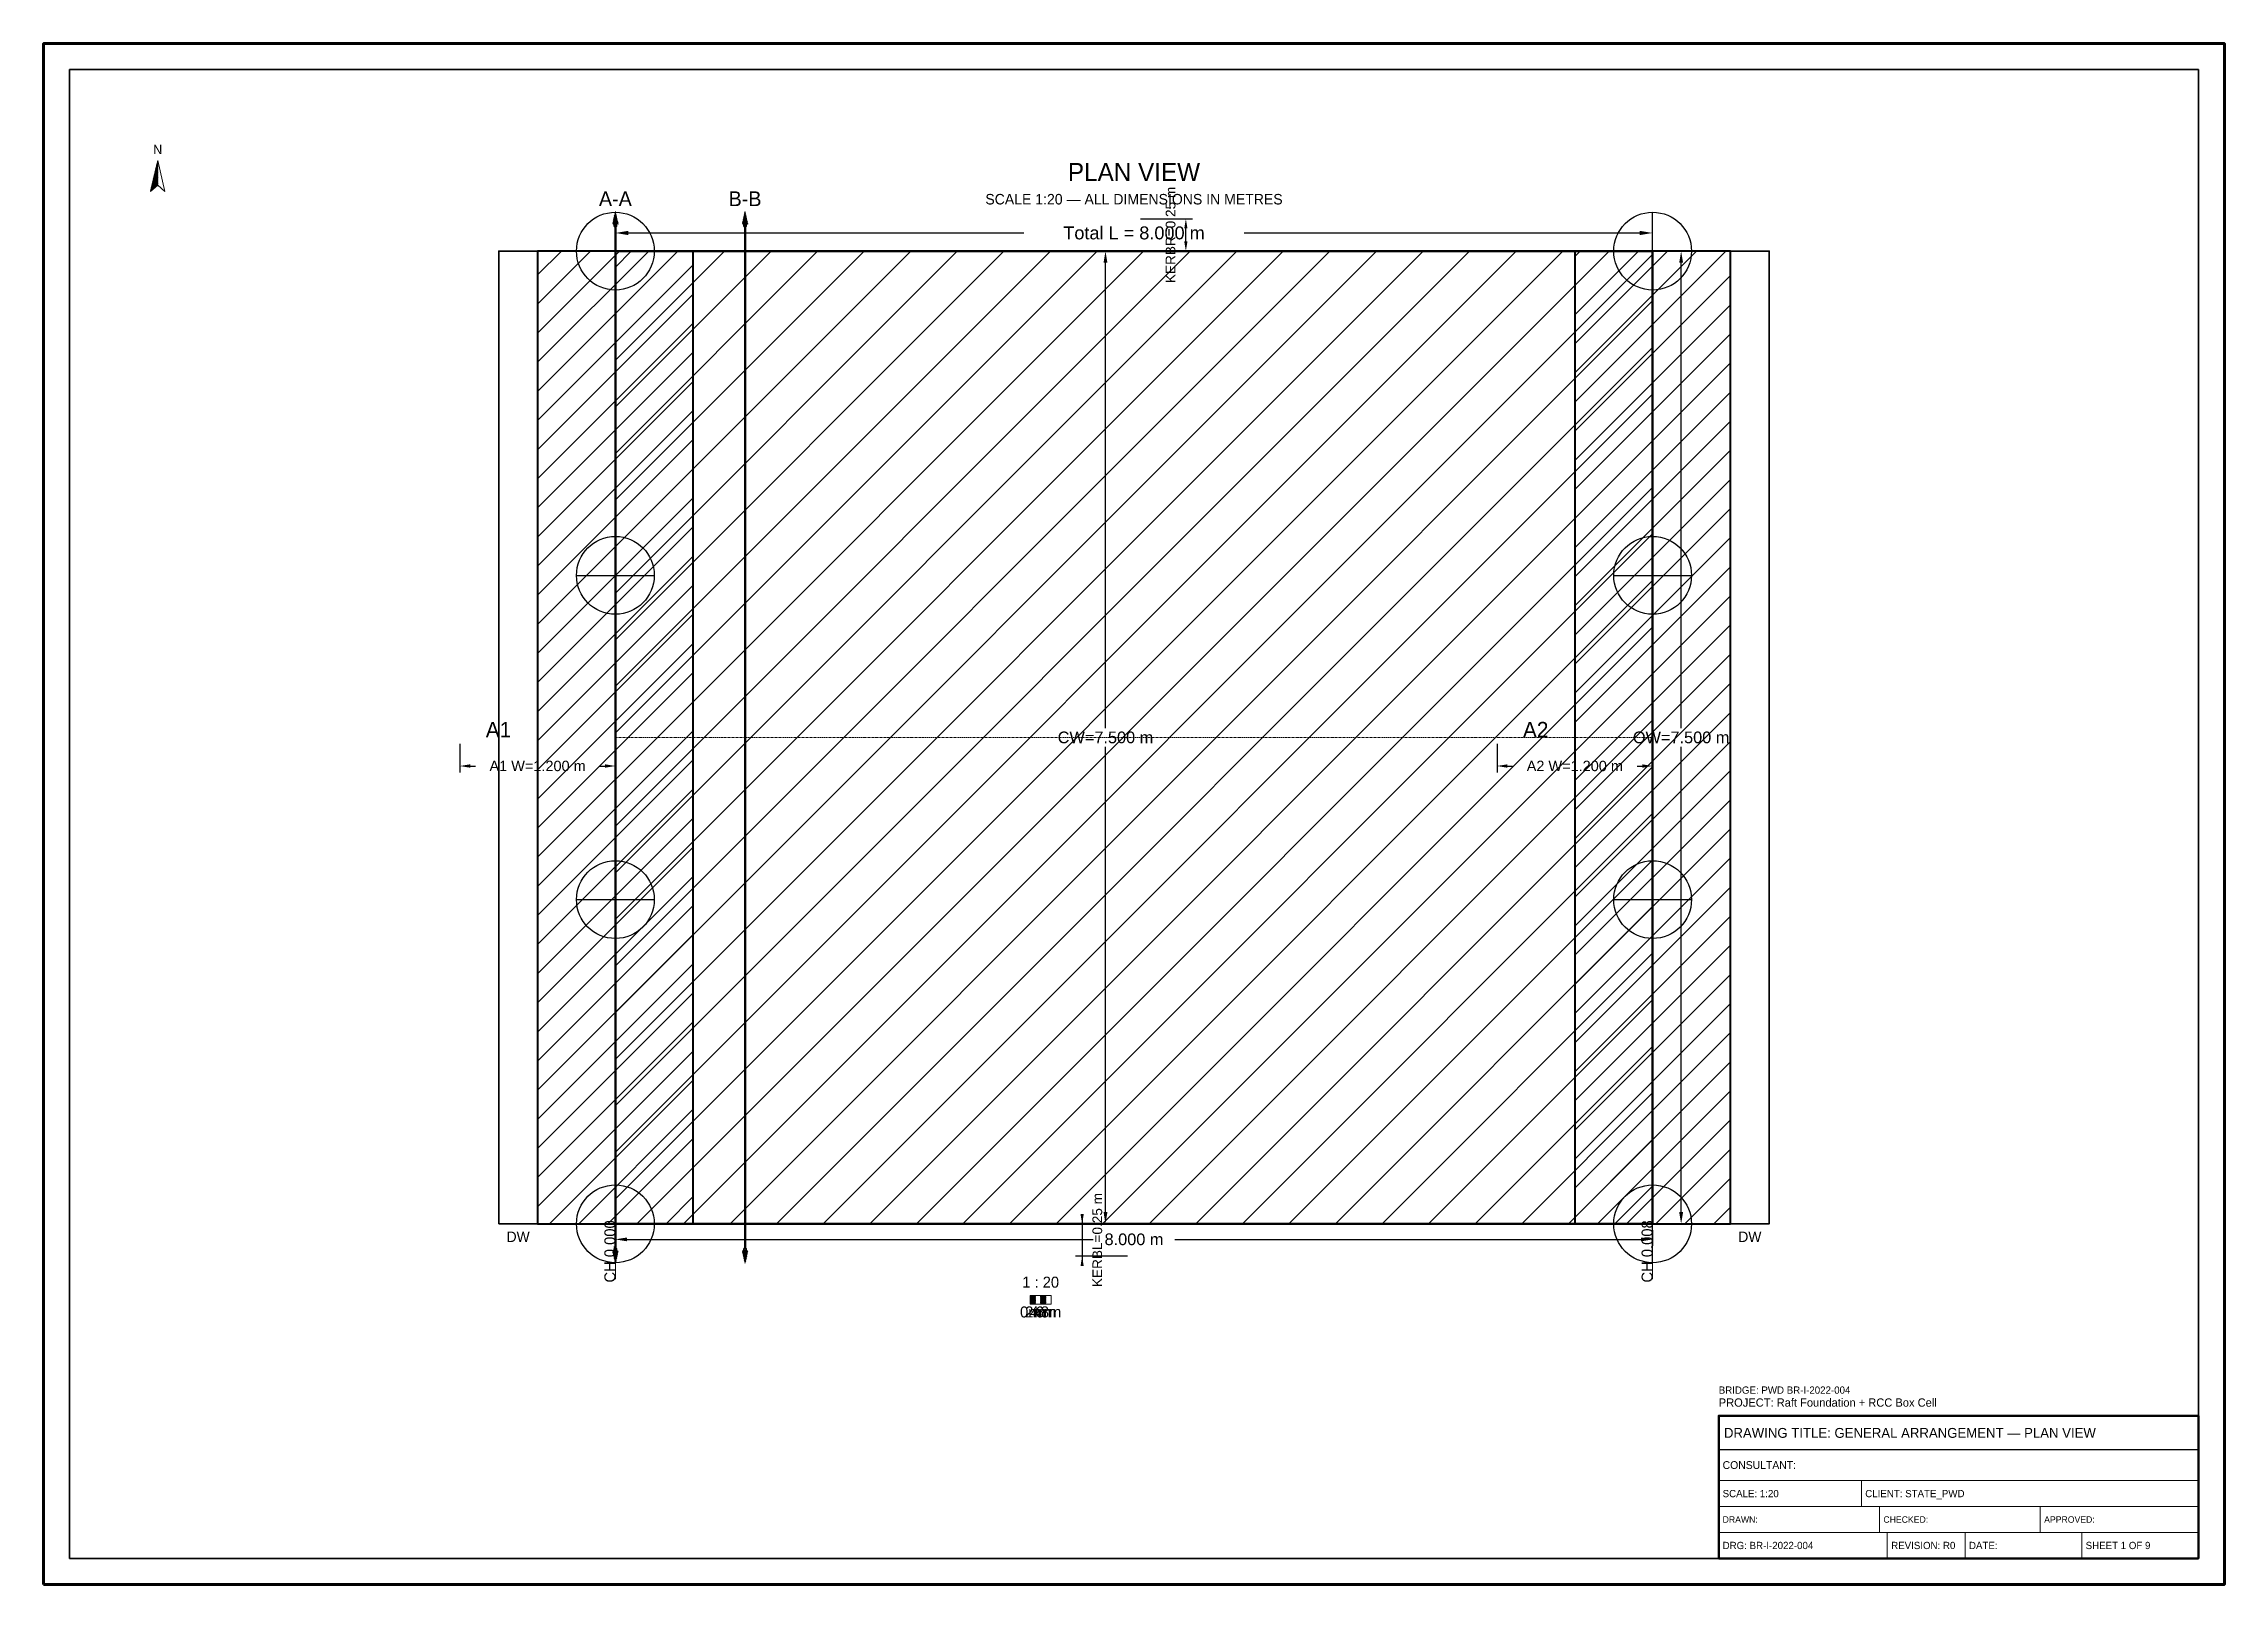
# Model space of a CAD drawing. Header units: metres. Extents: x 0 to 841, y 0 to 594.
import ezdxf
from ezdxf.enums import TextEntityAlignment as Align

# ---------------------------------------------------------------- set-up
doc = ezdxf.new("R2010")
doc.units = ezdxf.units.M
doc.linetypes.add('CENTER', pattern=[1.5, 0.75, -0.25, 0.25, -0.25])
doc.linetypes.add('DASHED', pattern=[0.5, 0.375, -0.125])
for name, color, linetype, lineweight in [('BORDER-INNER', 7, 'Continuous', 35), ('BORDER-OUTER', 7, 'Continuous', 70), ('CIVIL-CHAINAGE', 7, 'Continuous', 18), ('DIM-CHAINAGE', 3, 'Continuous', 18), ('DIM-LINEAR', 3, 'Continuous', 18), ('STRUC-CENTRE', 6, 'CENTER', 18), ('STRUC-HATCHING', 8, 'Continuous', 18), ('STRUC-OUTLINE', 1, 'Continuous', 50), ('STRUC-SECTION', 2, 'Continuous', 35), ('SUB-ABUT', 3, 'Continuous', 35), ('SUB-BEARING', 5, 'Continuous', 25), ('SUB-DIRT-WALL', 3, 'Continuous', 35), ('SUPER-DECK', 2, 'Continuous', 50), ('SYM-NORTHARROW', 7, 'Continuous', 18), ('SYM-SCALE', 7, 'Continuous', 13), ('TEXT-GENERAL', 7, 'Continuous', 18), ('TEXT-HEADER', 7, 'Continuous', 25), ('TEXT-SPEC', 7, 'Continuous', 13), ('TEXT-TITLE', 7, 'Continuous', 25), ('TITLEBLK-BOX', 7, 'Continuous', 50), ('TITLEBLK-TEXT', 7, 'Continuous', 18)]:
    doc.layers.add(name, color=color, linetype=linetype, lineweight=lineweight)
doc.styles.add('BRIDGE_STD', font='Arial.ttf')
doc.dimstyles.new('pmb100', dxfattribs={"dimtxt": 2.5, "dimasz": 0.9375, "dimexe": 2.5, "dimexo": 2.5, "dimtad": 0, "dimtih": 1, "dimdec": 0, "dimtxsty": 'BRIDGE_STD', "dimcen": 2.5, "dimazin": 3, "dimtfac": 1, "dimtmove": 0, "dimatfit": 3})

msp = doc.modelspace()

# ---------------------------------------------------------------- hatches: boundary and pattern name
at = {"layer": 'STRUC-HATCHING'}
h = msp.add_hatch(dxfattribs=at)
h.set_pattern_fill('ANSI31', scale=4)
h.paths.add_polyline_path([(220.5, 139), (620.5, 139), (620.5, 514), (220.5, 514)])
at = {"layer": 'STRUC-SECTION'}
h = msp.add_hatch(dxfattribs=at)
h.set_pattern_fill('SOLID')
h.paths.add_polyline_path([(219.45, 524.45), (221.55, 524.45), (220.5, 529.25)])
h = msp.add_hatch(dxfattribs=at)
h.set_pattern_fill('SOLID')
h.paths.add_polyline_path([(269.45, 524.45), (271.55, 524.45), (270.5, 529.25)])
h = msp.add_hatch(dxfattribs=at)
h.set_pattern_fill('SOLID')
h.paths.add_polyline_path([(219.45, 128.55), (221.55, 128.55), (220.5, 123.75)])
h = msp.add_hatch(dxfattribs=at)
h.set_pattern_fill('SOLID')
h.paths.add_polyline_path([(269.45, 128.55), (271.55, 128.55), (270.5, 123.75)])
at = {"layer": 'SUB-ABUT'}
h = msp.add_hatch(dxfattribs=at)
h.set_pattern_fill('ANSI31', scale=2.5)
h.paths.add_polyline_path([(190.5, 139), (250.5, 139), (250.5, 514), (190.5, 514)])
h = msp.add_hatch(dxfattribs=at)
h.set_pattern_fill('ANSI31', scale=2.5)
h.paths.add_polyline_path([(590.5, 139), (650.5, 139), (650.5, 514), (590.5, 514)])
at = {"layer": 'SYM-NORTHARROW'}
h = msp.add_hatch(dxfattribs=at)
h.set_pattern_fill('SOLID')
h.paths.add_polyline_path([(44, 549), (41.2, 537), (44, 539.4)])
at = {"layer": 'SYM-SCALE'}
h = msp.add_hatch(dxfattribs=at)
h.set_pattern_fill('SOLID')
h.paths.add_polyline_path([(380.5, 108), (382.5, 108), (382.5, 111.4), (380.5, 111.4)])
h = msp.add_hatch(dxfattribs=at)
h.set_pattern_fill('SOLID')
h.paths.add_polyline_path([(384.5, 108), (386.5, 108), (386.5, 111.4), (384.5, 111.4)])

# ---------------------------------------------------------------- linework, layer by layer
at = {"layer": 'BORDER-INNER'}
msp.add_lwpolyline([(10, 10), (831, 10), (831, 584), (10, 584), (10, 10)], dxfattribs=at)
at = {"layer": 'BORDER-OUTER'}
msp.add_lwpolyline([(0, 0), (841, 0), (841, 594), (0, 594), (0, 0)], dxfattribs=at)
at = {"layer": 'CIVIL-CHAINAGE'}
for p, q in [((220.5, 124), (220.5, 117.62)), ((620.5, 124), (620.5, 117.62))]:
    msp.add_line(p, q, dxfattribs=at)
at = {"layer": 'STRUC-CENTRE'}
msp.add_line((220.5, 326.5), (620.5, 326.5), dxfattribs=at)
at = {"layer": 'STRUC-OUTLINE', "lineweight": 50}
msp.add_lwpolyline([(220.5, 139), (220.5, 514), (620.5, 514), (620.5, 139), (220.5, 139)], dxfattribs=at)
at = {"layer": 'STRUC-SECTION', "color": 1, "linetype": 'DASHED', "lineweight": 50}
for p, q in [((220.5, 524), (220.5, 129)), ((270.5, 524), (270.5, 129))]:
    msp.add_line(p, q, dxfattribs=at)
at = {"layer": 'STRUC-SECTION', "color": 1}
for points in [[(220.05, 523.55), (220.95, 523.55), (220.95, 524.45), (220.05, 524.45), (220.05, 523.55)], [(270.05, 523.55), (270.95, 523.55), (270.95, 524.45), (270.05, 524.45), (270.05, 523.55)], [(220.05, 128.55), (220.95, 128.55), (220.95, 129.45), (220.05, 129.45), (220.05, 128.55)], [(270.05, 128.55), (270.95, 128.55), (270.95, 129.45), (270.05, 129.45), (270.05, 128.55)]]:
    msp.add_lwpolyline(points, dxfattribs=at)
at = {"layer": 'SUB-ABUT', "lineweight": 40}
for points in [[(190.5, 139), (250.5, 139), (250.5, 514), (190.5, 514), (190.5, 139)], [(590.5, 139), (650.5, 139), (650.5, 514), (590.5, 514), (590.5, 139)]]:
    msp.add_lwpolyline(points, dxfattribs=at)
at = {"layer": 'SUB-BEARING'}
for p, q in [((220.5, 499), (220.5, 529)), ((620.5, 499), (620.5, 529)), ((205.5, 514), (235.5, 514)), ((605.5, 514), (635.5, 514)), ((220.5, 374), (220.5, 404)), ((620.5, 374), (620.5, 404)), ((205.5, 389), (235.5, 389)), ((605.5, 389), (635.5, 389)), ((220.5, 249), (220.5, 279)), ((620.5, 249), (620.5, 279)), ((205.5, 264), (235.5, 264)), ((605.5, 264), (635.5, 264)), ((220.5, 124), (220.5, 154)), ((620.5, 124), (620.5, 154)), ((205.5, 139), (235.5, 139)), ((605.5, 139), (635.5, 139))]:
    msp.add_line(p, q, dxfattribs=at)
for centre in [(220.5, 514), (620.5, 514), (220.5, 389), (620.5, 389), (220.5, 264), (620.5, 264), (220.5, 139), (620.5, 139)]:
    msp.add_circle(centre, 15, dxfattribs=at)
at = {"layer": 'SUB-DIRT-WALL', "lineweight": 35}
for points in [[(175.5, 139), (190.5, 139), (190.5, 514), (175.5, 514), (175.5, 139)], [(650.5, 139), (665.5, 139), (665.5, 514), (650.5, 514), (650.5, 139)]]:
    msp.add_lwpolyline(points, dxfattribs=at)
at = {"layer": 'SUPER-DECK', "lineweight": 30}
msp.add_lwpolyline([(220.5, 139), (220.5, 514), (620.5, 514), (620.5, 139), (220.5, 139)], dxfattribs=at)
at = {"layer": 'SYM-NORTHARROW'}
msp.add_lwpolyline([(44, 549), (41.2, 537), (44, 539.4), (46.8, 537), (44, 549)], dxfattribs=at)
at = {"layer": 'SYM-SCALE'}
msp.add_lwpolyline([(380.5, 108), (388.5, 108), (388.5, 111.4), (380.5, 111.4), (380.5, 108)], dxfattribs=at)
at = {"layer": 'TITLEBLK-BOX', "lineweight": 50}
msp.add_lwpolyline([(646, 10), (831, 10), (831, 65), (646, 65), (646, 10)], dxfattribs=at)
at = {"layer": 'TITLEBLK-BOX', "lineweight": 30}
msp.add_lwpolyline([(646, 52), (831, 52), (831, 65), (646, 65), (646, 52)], dxfattribs=at)
at = {"layer": 'TITLEBLK-BOX', "lineweight": 18}
for points in [[(646, 40), (831, 40), (831, 52), (646, 52), (646, 40)], [(646, 30), (701, 30), (701, 40), (646, 40), (646, 30)], [(701, 30), (831, 30), (831, 40), (701, 40), (701, 30)], [(646, 20), (708, 20), (708, 30), (646, 30), (646, 20)], [(708, 20), (770, 20), (770, 30), (708, 30), (708, 20)], [(770, 20), (831, 20), (831, 30), (770, 30), (770, 20)], [(646, 10), (711, 10), (711, 20), (646, 20), (646, 10)], [(711, 10), (741, 10), (741, 20), (711, 20), (711, 10)], [(741, 10), (786, 10), (786, 20), (741, 20), (741, 10)], [(786, 10), (831, 10), (831, 20), (786, 20), (786, 10)]]:
    msp.add_lwpolyline(points, dxfattribs=at)

# ---------------------------------------------------------------- texts
at = {"layer": 'DIM-CHAINAGE'}
for s, p in [('CH 0.000', (220.5, 116.35)), ('CH 0.008', (620.5, 116.35))]:
    msp.add_text(s, height=4.25, rotation=90, dxfattribs=at).set_placement(p)
at = {"layer": 'SYM-NORTHARROW'}
msp.add_text('N', height=3.6, dxfattribs=at).set_placement((44, 551.4), align=Align.CENTER)
at = {"layer": 'TEXT-GENERAL'}
for s, p in [('A1', (170.5, 326.5)), ('A2', (570.5, 326.5))]:
    msp.add_text(s, height=6, dxfattribs=at).set_placement(p)
for s, p in [('1 : 20', (384.5, 114.38)), ('0m', (380.5, 102.9)), ('2m', (382.5, 102.9)), ('4m', (384.5, 102.9)), ('6m', (386.5, 102.9)), ('8m', (388.5, 102.9))]:
    msp.add_text(s, height=4.25, dxfattribs=at).set_placement(p, align=Align.CENTER)
at = {"layer": 'TEXT-HEADER'}
msp.add_text('PLAN VIEW', height=7, dxfattribs=at).set_placement((420.5, 541), align=Align.CENTER)
at = {"layer": 'TEXT-HEADER', "color": 1}
for s, p in [('A-A', (220.5, 531.35)), ('B-B', (270.5, 531.35))]:
    msp.add_text(s, height=5.7, dxfattribs=at).set_placement(p, align=Align.CENTER)
at = {"layer": 'TEXT-SPEC', "color": 8}
msp.add_text('SCALE 1:20 — ALL DIMENSIONS IN METRES', height=4.05, dxfattribs=at).set_placement((420.5, 532), align=Align.CENTER)
at = {"layer": 'TEXT-SPEC'}
for p in [(183, 132), (658, 132)]:
    msp.add_text('DW', height=4, dxfattribs=at).set_placement(p, align=Align.CENTER)
at = {"layer": 'TEXT-TITLE'}
for s, height, p in [('PROJECT: Raft Foundation + RCC Box Cell', 3.2, (646, 68.5)), ('DRAWING TITLE: GENERAL ARRANGEMENT — PLAN VIEW', 3.8, (648, 56.5))]:
    msp.add_text(s, height=height, dxfattribs=at).set_placement(p)
at = {"layer": 'TITLEBLK-TEXT'}
for s, height, p in [('BRIDGE: PWD BR-I-2022-004', 2.8, (646, 73.5)), ('CONSULTANT: ', 3, (647.5, 44.5)), ('SCALE: 1:20', 2.8, (647.5, 33.6)), ('CLIENT: STATE_PWD', 2.8, (702.5, 33.6)), ('DRAWN: ', 2.5, (647.5, 23.75)), ('CHECKED: ', 2.5, (709.5, 23.75)), ('APPROVED: ', 2.5, (771.5, 23.75)), ('DRG: BR-I-2022-004', 2.8, (647.5, 13.6)), ('REVISION: R0', 2.8, (712.5, 13.6)), ('DATE: ', 2.8, (742.5, 13.6)), ('SHEET 1 OF 9', 2.8, (787.5, 13.6))]:
    msp.add_text(s, height=height, dxfattribs=at).set_placement(p)

# ---------------------------------------------------------------- dimensions: what is measured, and where the dimension line sits
at = {"layer": 'DIM-LINEAR'}
for base, p1, p2, text, override in [((220.5, 521), (220.5, 514), (620.5, 514), 'Total L = 8.000 m', {"dimtxt": 5, "dimasz": 5, "dimgap": 2, "dimclrt": 3}), ((160.5, 315.5), (160.5, 326.5), (220.5, 326.5), 'A1 W=1.200 m', {"dimtxt": 4, "dimasz": 4, "dimgap": 1.6, "dimclrt": 3}), ((560.5, 315.5), (560.5, 326.5), (620.5, 326.5), 'A2 W=1.200 m', {"dimtxt": 4, "dimasz": 4, "dimgap": 1.6, "dimclrt": 3}), ((220.5, 133), (220.5, 139), (620.5, 139), '8.000 m', {"dimtxt": 4.5, "dimasz": 4.5, "dimgap": 1.8, "dimclrt": 3})]:
    msp.add_linear_dim(base=base, p1=p1, p2=p2, text=text, dimstyle='pmb100', override=override, dxfattribs=at).render()
for base, p1, p2, text, override in [((440.5, 514), (420.5, 514), (420.5, 526.5), 'KERBR=0.25 m', {"dimtxt": 3.75, "dimasz": 3.75, "dimgap": 1.5, "dimclrt": 3}), ((409.5, 139), (420.5, 139), (420.5, 514), 'CW=7.500 m', {"dimtxt": 4.5, "dimasz": 4.5, "dimgap": 1.8, "dimclrt": 3}), ((631.5, 139), (620.5, 139), (620.5, 514), 'OW=7.500 m', {"dimtxt": 4.5, "dimasz": 4.5, "dimgap": 1.8, "dimclrt": 3}), ((400.5, 139), (420.5, 139), (420.5, 126.5), 'KERBL=0.25 m', {"dimtxt": 3.75, "dimasz": 3.75, "dimgap": 1.5, "dimclrt": 3})]:
    msp.add_linear_dim(base=base, p1=p1, p2=p2, angle=90, text=text, dimstyle='pmb100', override=override, dxfattribs=at).render()

doc.saveas('drawing.dxf')
